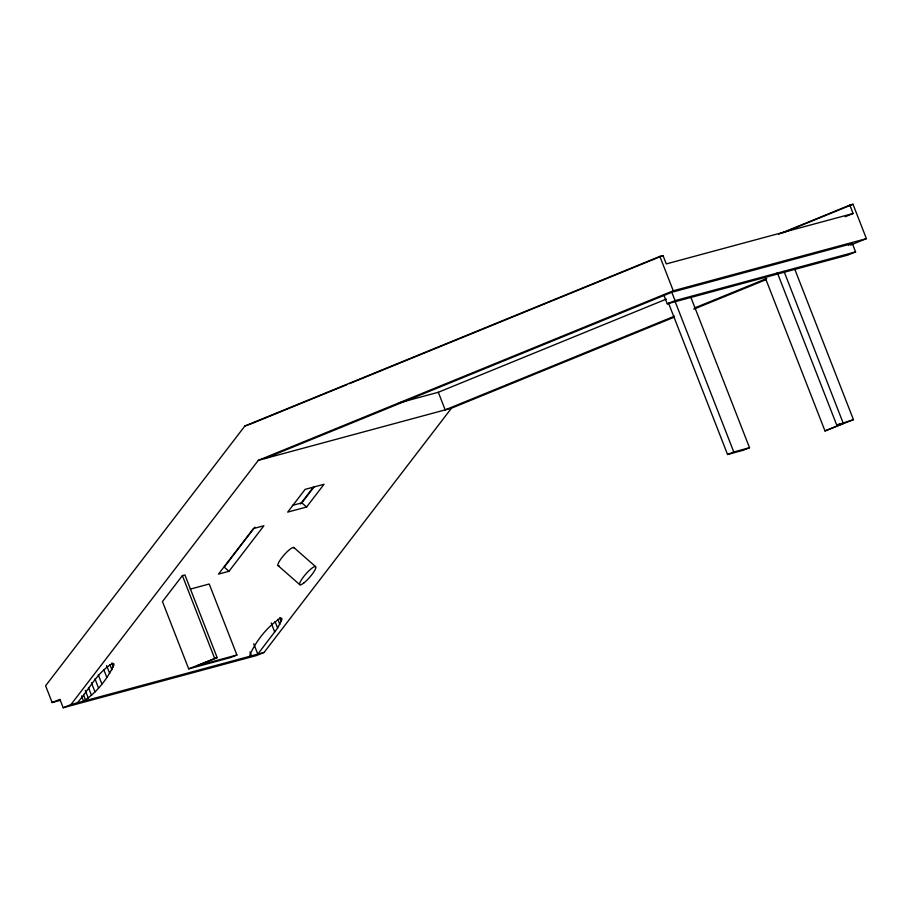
<?xml version="1.0" encoding="UTF-8"?>
<svg xmlns="http://www.w3.org/2000/svg" width="912" height="912" viewBox="0 0 912 912"><rect width="100%" height="100%" fill="white"/><g stroke="black" fill="none" stroke-linecap="round" stroke-linejoin="round"><path stroke-width="1.37" d="M81.533 695.959L83.562 701.157C96.763 692.539 107.434 678.95 114.011 664.723L113.692 663.583L112.461 663.491C97.014 672.486 88.84 689.962 77.269 702.867M253.741 643.724L257.8 654.132L277.624 628.072L281.956 619.396L281.626 618.245L280.406 618.154C267.205 626.783 256.523 640.361 249.956 654.588L250.276 655.739L251.495 655.831L249.979 651.932M778.711 234.179L849.847 205.109L853.119 213.488L666.284 263.921L663.013 255.542L659.866 256.397L244.94 425.938L45.6 685.767L52.144 702.536L60.352 700.313M52.144 702.536L59.918 699.356L63.19 707.746L70.965 704.566L258.347 460.321L673.273 290.78L866.4 238.648L852.994 204.254L849.847 205.109M236.903 654.998L197.437 665.646L217.147 657.598L184.908 574.913L182.389 575.597L162.461 601.578L188.693 668.872L230.679 657.541L236.903 654.998L209.224 584.011L190.175 589.152M254.904 527.147L224.238 567.116L228.98 571.288L263.899 525.757L253.411 528.595L218.481 574.115L228.98 571.288M300.458 503.994L313.443 487.065M292.387 505.408L301.838 502.854L314.309 486.598M306.569 507.026L324.034 484.261L305.144 489.356L287.679 512.122L306.569 507.026L301.838 502.854M63.19 707.746L256.318 655.603L264.092 652.433L451.474 408.188L674.082 317.228M249.409 424.547L346.879 384.716M349.513 383.644L663.013 255.542M783.18 232.788L852.994 204.254M845.207 216.725L853.119 213.488M264.64 458.622L671.791 292.262L852.321 243.527L855.593 251.906L847.807 255.086L667.276 303.821L664.004 295.431M398.647 402.979L438.307 392.274L666.33 299.102M667.276 303.821L675.062 300.641L855.593 251.906M674.515 316.179L445.181 409.887L438.307 392.274M694.283 308.096L766.775 278.479M848.434 245.111L852.321 243.527M693.838 309.157L766.297 279.551M850.588 245.1L866.4 238.648M188.693 668.872L217.147 657.598M668.61 303.331L727.559 454.507L733.784 451.964L749.527 447.712L690.578 296.537M749.527 447.712L743.303 450.254L727.559 454.507M777.252 272.528L836.714 425.038L853.438 419.668L794.489 268.481M765.008 277.111L824.984 430.943L844.694 422.894L836.714 425.038M853.438 419.668L824.984 430.943M244.94 425.938L248.087 425.083M258.347 460.321L451.474 408.188M70.965 704.566L264.092 652.433M293.846 547.519L315.563 566.603M278.171 565.702L299.9 584.786M783.989 271.32L842.939 422.495M659.866 256.397L673.273 290.78M671.791 292.262L675.062 300.641M674.834 300.778L733.784 451.964M279.836 617.618L281.352 621.517M277.852 619.271L279.881 624.481M275.093 621.562L277.624 628.072M271.195 622.942L274.74 632.039M182.389 575.597L214.628 658.282M111.891 662.956L113.419 666.854M109.907 664.609L111.937 669.807M106.647 665.6L109.679 673.398M103.763 669.579L106.807 677.377M98.268 674.777L101.825 683.875M94.962 678.87L98.507 687.967M91.451 682.792L94.996 691.9M88.475 687.591L91.519 695.389M85.272 690.418L88.316 698.227M83.573 694.99L85.603 700.188M279.026 565.714A12.004 2.519 -48.7 0 1 283.757 555.351A12.004 2.519 -48.7 0 1 294.154 548.158M303.776 583.007A12.004 2.519 -48.7 0 0 315.883 567.241A12.004 2.519 -48.7 0 0 303.536 576.829A12.004 2.519 -48.7 0 0 303.776 583.007"/></g></svg>
